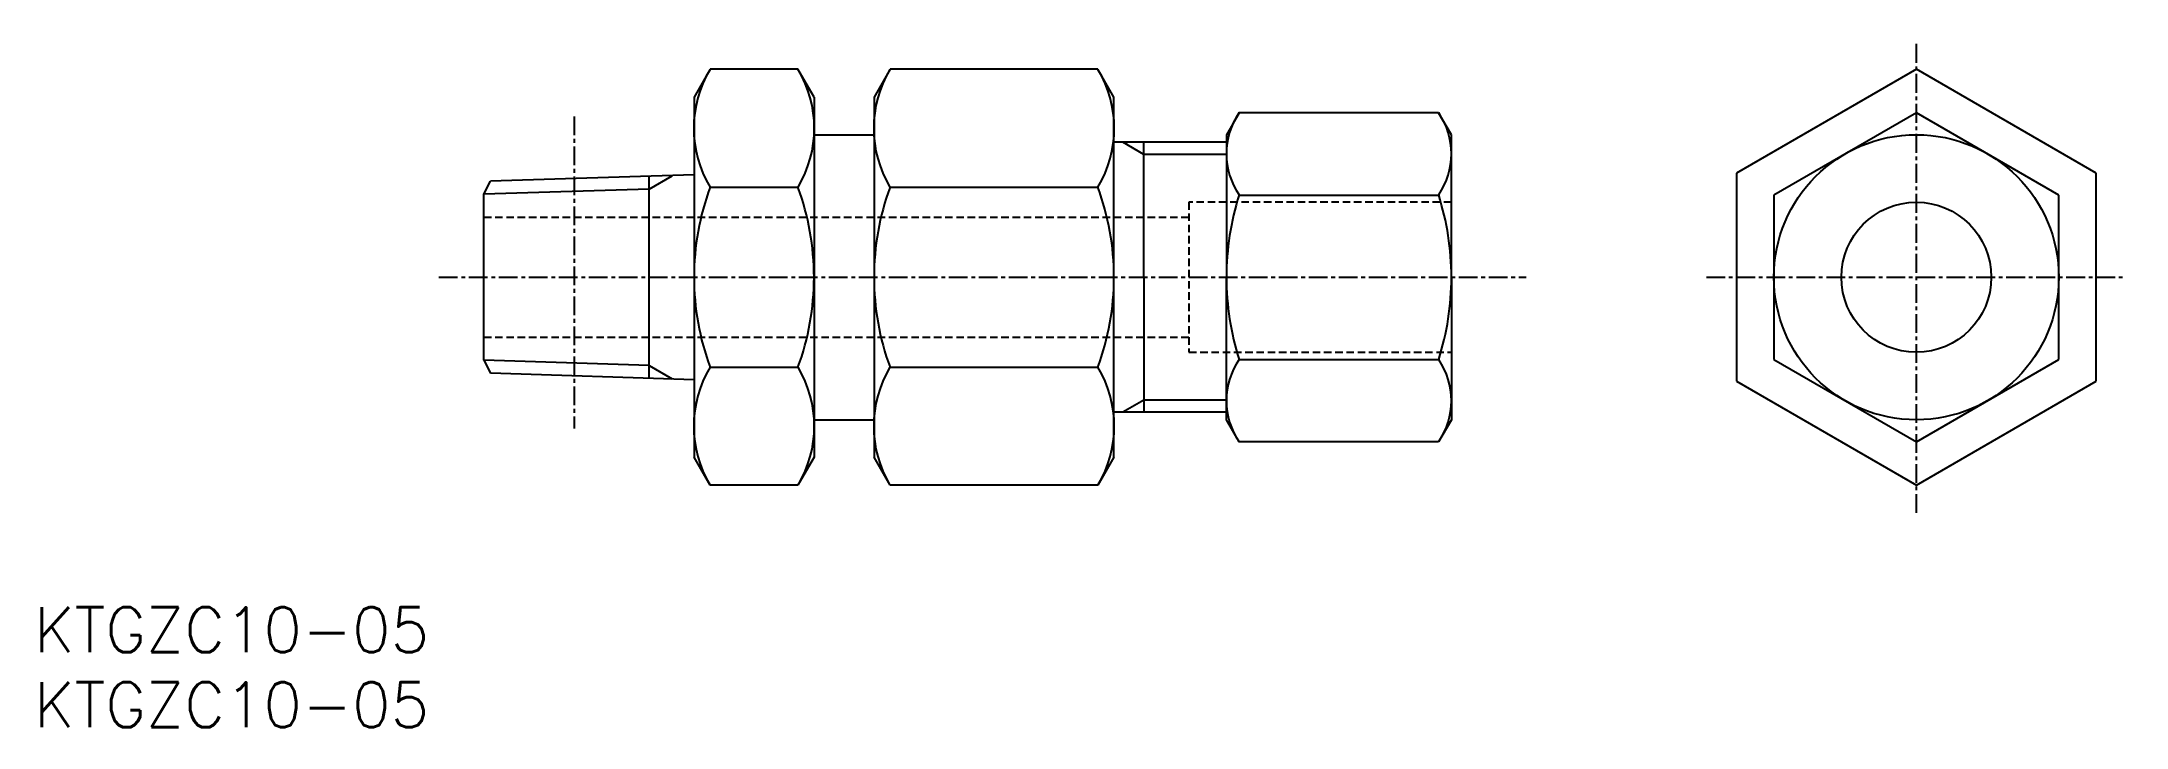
# Model space of a CAD drawing. Extents: x 1 to 140, y 0 to 46.
import ezdxf

# ---------------------------------------------------------------- set-up
doc = ezdxf.new("R2010")
doc.units = 0
doc.linetypes.add('CENTER', pattern=[2, 1.25, -0.25, 0.25, -0.25])
doc.linetypes.add('DASHED', pattern=[0.75, 0.5, -0.25])
doc.layers.get('0').update_dxf_attribs({"linetype": 'CONTINUOUS'})
doc.layers.add('CENTER', color=1, linetype='CENTER')
doc.styles.get("Standard").update_dxf_attribs({"font": 'txt.shx'})

# ---------------------------------------------------------------- blocks, each defined once
blk = doc.blocks.new('*U5')
at = {"color": 7, "linetype": 'CONTINUOUS'}
blk.add_text('KTGZC10-05', height=3, dxfattribs=at).set_placement((0, 0))
blk = doc.blocks.new('*U6')
at = {"color": 7, "linetype": 'CONTINUOUS'}
blk.add_text('KTGZC10-05', height=3, dxfattribs=at).set_placement((0, 5))

msp = doc.modelspace()

# ---------------------------------------------------------------- linework, layer by layer
at = {"color": 7, "linetype": 'CONTINUOUS'}
for p, q in [((45.08, 43.86), (44.01, 42)), ((50.94, 43.86), (45.08, 43.86)), ((52.01, 42), (50.94, 43.86)), ((57.08, 43.86), (56.01, 42)), ((70.94, 43.86), (57.08, 43.86)), ((72.01, 42), (70.94, 43.86)), ((125.51, 43.86), (113.51, 36.93)), ((137.51, 36.93), (125.51, 43.86)), ((44.01, 42), (44.01, 18)), ((52.01, 42), (52.01, 18)), ((56.01, 42), (56.01, 18)), ((72.01, 18), (72.01, 42)), ((80.36, 40.97), (79.51, 39.5)), ((93.66, 40.97), (80.36, 40.97)), ((94.51, 39.5), (93.66, 40.97)), ((125.51, 40.97), (116.01, 35.48)), ((135.01, 35.48), (125.51, 40.97)), ((52.01, 39.5), (56.01, 39.5)), ((79.51, 39), (72.01, 39)), ((74.01, 30), (74.01, 39)), ((79.51, 39.5), (79.51, 30)), ((94.51, 30), (94.51, 39.5)), ((30, 35.53), (30.45, 36.4)), ((44.01, 36.83), (30.45, 36.4)), ((41.01, 23.27), (41.01, 36.73)), ((113.51, 36.93), (113.51, 23.07)), ((137.51, 23.07), (137.51, 36.93)), ((30, 24.47), (30, 35.53)), ((45.08, 36), (50.94, 36)), ((57.08, 36), (70.94, 36)), ((80.36, 35.48), (93.66, 35.48)), ((116.01, 35.48), (116.01, 24.52)), ((135.01, 24.52), (135.01, 35.48)), ((74.01, 30), (74.01, 21)), ((79.51, 20.5), (79.51, 30)), ((94.51, 30), (94.51, 20.5)), ((30, 24.47), (30.45, 23.6)), ((45.08, 24), (50.94, 24)), ((57.08, 24), (70.94, 24)), ((80.36, 24.52), (93.66, 24.52)), ((116.01, 24.52), (125.51, 19.03)), ((125.51, 19.03), (135.01, 24.52)), ((44.01, 23.17), (30.45, 23.6)), ((113.51, 23.07), (125.51, 16.14)), ((125.51, 16.14), (137.51, 23.07)), ((79.51, 21), (72.01, 21)), ((52.01, 20.5), (56.01, 20.5)), ((80.36, 19.03), (79.51, 20.5)), ((94.51, 20.5), (93.66, 19.03)), ((93.66, 19.03), (80.36, 19.03)), ((45.08, 16.14), (44.01, 18)), ((52.01, 18), (50.94, 16.14)), ((57.08, 16.14), (56.01, 18)), ((72.01, 18), (70.94, 16.14)), ((50.94, 16.14), (45.08, 16.14)), ((70.94, 16.14), (57.08, 16.14))]:
    msp.add_line(p, q, dxfattribs=at)
at = {"color": 3, "linetype": 'CONTINUOUS'}
for p, q in [((74.01, 38.19), (72.6, 39)), ((79.51, 38.19), (74.01, 38.19)), ((41.01, 35.88), (42.56, 36.77)), ((41.01, 35.88), (30, 35.53)), ((41.01, 24.12), (30, 24.47)), ((41.01, 24.12), (42.56, 23.23)), ((74.01, 21.81), (72.6, 21)), ((79.51, 21.81), (74.01, 21.81))]:
    msp.add_line(p, q, dxfattribs=at)
at = {"color": 3, "linetype": 'DASHED'}
for p, q in [((94.51, 35), (77.01, 35)), ((77.01, 35), (77.01, 25)), ((30, 34), (77.01, 34)), ((30, 26), (77.01, 26)), ((77.01, 25), (94.51, 25))]:
    msp.add_line(p, q, dxfattribs=at)
at = {"color": 7, "linetype": 'CONTINUOUS'}
for radius in [9.5, 5]:
    msp.add_circle((125.51, 30), radius, dxfattribs=at)
for centre, radius, start, end in [((51.64, 39.93), 7.65, 149.0947, 210.9053), ((44.38, 39.93), 7.65, 329.0947, 30.9053), ((63.64, 39.93), 7.65, 149.0947, 210.9053), ((64.38, 39.93), 7.65, 329.0947, 30.9053), ((84.37, 38.23), 4.86, 145.6158, 214.3842), ((89.65, 38.23), 4.86, 325.6158, 34.3842), ((72.81, 39.8), 0.8, 270, 275.3558), ((61.34, 30), 17.33, 159.7438, 180), ((34.68, 30), 17.33, 0, 20.2562), ((73.34, 30), 17.33, 159.7438, 180), ((54.68, 30), 17.33, 0, 20.2562), ((97.66, 30), 18.15, 162.412, 180), ((76.36, 30), 18.15, 0, 17.588), ((61.34, 30), 17.33, 180, 200.2562), ((34.68, 30), 17.33, 339.7438, 0), ((73.34, 30), 17.33, 180, 200.2562), ((54.68, 30), 17.33, 339.7438, 0), ((97.66, 30), 18.15, 180, 197.588), ((76.36, 30), 18.15, 342.412, 0), ((51.64, 20.07), 7.65, 149.0947, 210.9053), ((44.38, 20.07), 7.65, 329.0947, 30.9053), ((63.64, 20.07), 7.65, 149.0947, 210.9053), ((64.38, 20.07), 7.65, 329.0947, 30.9053), ((84.37, 21.77), 4.86, 145.6158, 214.3842), ((89.65, 21.77), 4.86, 325.6158, 34.3842)]:
    msp.add_arc(centre, radius, start, end, dxfattribs=at)
at = {"layer": 'CENTER', "color": 1, "linetype": 'CENTER'}
for p, q in [((125.51, 14.3), (125.51, 45.7)), ((36.01, 40.72), (36.01, 19.92)), ((27, 30), (99.5, 30)), ((111.51, 30), (139.51, 30))]:
    msp.add_line(p, q, dxfattribs=at)

# ---------------------------------------------------------------- block references
at = {"color": 7, "linetype": 'CONTINUOUS'}
for name in ['*U6', '*U5']:
    msp.add_blockref(name, (0, 0), dxfattribs=at)

doc.saveas('drawing.dxf')
